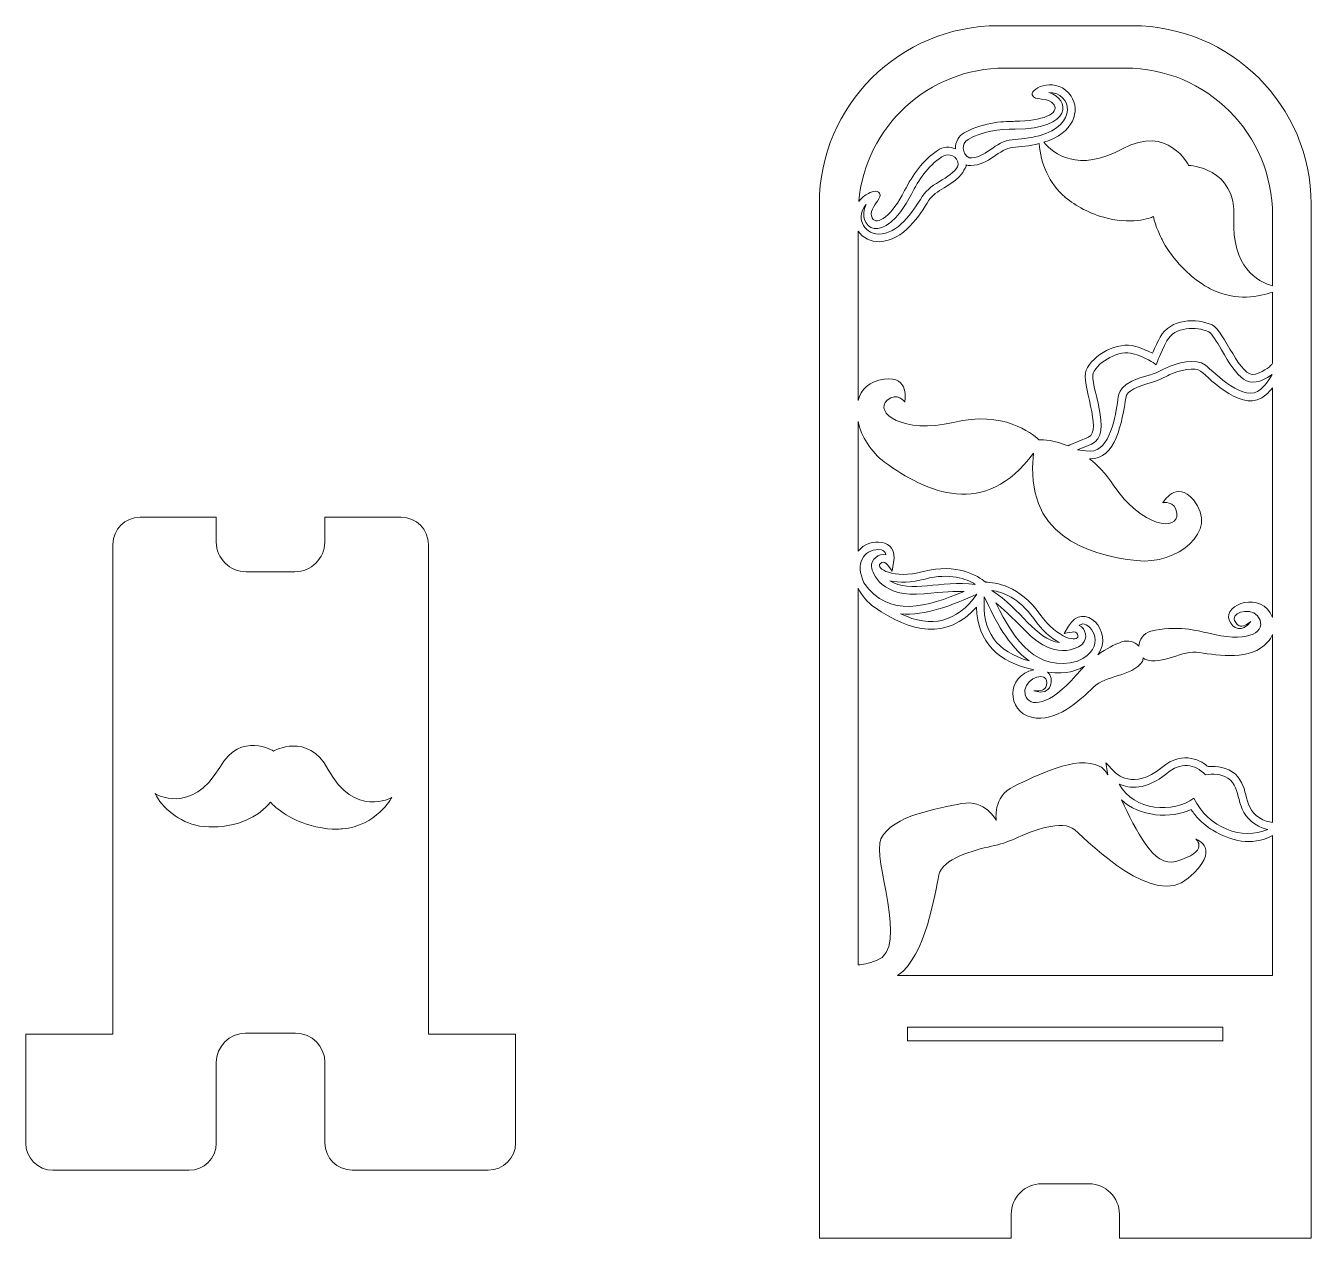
# Model space of a CAD drawing. Header units: inches. Extents: x 97 to 767, y 116 to 748.
import ezdxf

# ---------------------------------------------------------------- set-up
doc = ezdxf.new("R2010")
doc.units = ezdxf.units.IN
doc.header["$MEASUREMENT"] = 0
doc.layers.add('_U+0421_U+043B_U+043E_U+0439 1', color=7, linetype='Continuous')

# ---------------------------------------------------------------- blocks, each defined once
blk = doc.blocks.new('block 2')
at = {"layer": '_U+0421_U+043B_U+043E_U+0439 1', "color": 1, "lineweight": 9, "true_color": 0xff0000}
blk.add_lwpolyline([(721.18, 218.99), (556.78, 218.99), (556.78, 226.09), (721.08, 226.09), (721.08, 218.99), (721.18, 218.99)], dxfattribs=at)
for points, knots in [([(673.88, 747.82), (673.88, 747.82), (604.07, 747.82), (604.07, 747.82), (552.83, 747.82), (510.85, 706.35), (510.85, 655.1), (510.85, 655.1), (510.85, 116.17), (510.85, 116.17), (510.85, 116.17), (610.8, 116.17), (610.8, 116.17), (610.8, 116.17), (610.8, 128.71), (610.8, 128.71), (610.8, 137.46), (617.92, 144.58), (626.66, 144.58), (626.66, 144.58), (651.29, 144.58), (651.29, 144.58), (660.04, 144.58), (667.15, 137.46), (667.15, 128.71), (667.15, 128.71), (667.15, 116.17), (667.15, 116.17), (667.15, 116.17), (767.02, 116.17), (767.02, 116.17), (767.02, 116.17), (767.02, 654.9), (767.02, 654.9), (767.13, 706.23), (725.21, 747.82), (673.88, 747.82)], [0, 0, 0, 0, 1, 1, 1, 2, 2, 2, 3, 3, 3, 4, 4, 4, 5, 5, 5, 6, 6, 6, 7, 7, 7, 8, 8, 8, 9, 9, 9, 10, 10, 10, 11, 11, 11, 12, 12, 12, 12]), ([(607.66, 725.77), (607.66, 725.77), (670.29, 725.77), (670.29, 725.77), (712.71, 725.77), (747.04, 691.4), (746.95, 648.93), (746.95, 648.93), (746.95, 612.28), (746.95, 612.28), (739.21, 614.49), (725.6, 622.02), (726.83, 647.48), (728.12, 674.32), (703.29, 675.02), (703.29, 675.02), (703.29, 675.02), (692.41, 696.64), (668.85, 683.73), (645.61, 670.99), (632.78, 681.16), (627.79, 687.1), (643.56, 691.94), (646.93, 703.62), (641.98, 711.15), (635.16, 721.51), (620.76, 715.84), (621.77, 711.75), (622.63, 708.29), (630.12, 711.25), (633.14, 706.68), (636.09, 702.21), (627.05, 698.02), (612.75, 698.02), (608.42, 697.96), (597.03, 698.05), (586.38, 692.08), (583.46, 690.44), (581.62, 687.39), (581.8, 683.69), (578.78, 685.04), (575.26, 684.75), (572.43, 682.84), (564.45, 677.47), (559.51, 670.15), (555.23, 661.93), (548.75, 649.04), (540.91, 643.15), (538.33, 647.67), (536.78, 650.37), (539.47, 654.16), (541.07, 656.42), (542.24, 658.06), (543.08, 659.25), (542.21, 660.61), (540.97, 662.54), (537.64, 661.15), (535.7, 660.04), (533.94, 659.02), (532.48, 657.74), (531.34, 656.28), (534.92, 695.08), (567.52, 725.77), (607.66, 725.77)], [0, 0, 0, 0, 1, 1, 1, 2, 2, 2, 3, 3, 3, 4, 4, 4, 5, 5, 5, 6, 6, 6, 7, 7, 7, 8, 8, 8, 9, 9, 9, 10, 10, 10, 11, 11, 11, 12, 12, 12, 13, 13, 13, 14, 14, 14, 15, 15, 15, 16, 16, 16, 17, 17, 17, 18, 18, 18, 19, 19, 19, 20, 20, 20, 21, 21, 21, 21]), ([(630.37, 713.03), (642.54, 713.03), (645.79, 696.04), (625.36, 690.53), (625.33, 690.58), (625.31, 690.61), (625.31, 690.61), (625.31, 690.61), (625.31, 690.57), (625.31, 690.51), (620.41, 689.2), (615.26, 688.74), (611.35, 688.41), (602.67, 687.86), (596.86, 678.25), (588.86, 679.05), (585.13, 681.06), (584.59, 686.49), (588.34, 688.59), (595.89, 692.82), (604.36, 694.01), (612.9, 694.01), (642.99, 694.01), (641.54, 709.9), (630.37, 713.03)], [0, 0, 0, 0, 1, 1, 1, 2, 2, 2, 3, 3, 3, 4, 4, 4, 5, 5, 5, 6, 6, 6, 7, 7, 7, 8, 8, 8, 8]), ([(542.04, 635.33), (554.79, 635.62), (563.31, 649.42), (567.92, 656.87), (569.49, 659.56), (572.62, 661.45), (575.93, 663.46), (586.19, 669.69), (585.19, 671.56), (587.53, 674.81), (587.53, 674.81), (587.17, 675.37), (587.17, 675.37), (587.17, 675.39), (587.17, 675.41), (587.17, 675.44), (588.1, 674.96), (588.67, 675), (589.84, 675), (598.86, 675), (604.75, 683.98), (611.64, 684.42), (615.32, 684.73), (620.35, 685.17), (625.38, 686.43), (626.15, 675.86), (630.6, 665.75), (638.83, 658.53), (638.83, 658.53), (638.82, 658.53), (638.82, 658.53), (644.89, 653.83), (651.09, 649.94), (660.79, 647.54), (660.79, 647.54), (660.79, 647.54), (660.79, 647.54), (660.79, 647.54), (660.8, 647.54), (660.8, 647.54), (675.47, 643.92), (684.92, 648.37), (684.92, 648.37), (685.75, 643.4), (688.91, 637.4), (689.37, 636.4), (689.37, 636.4), (689.37, 636.4), (689.37, 636.4), (691.39, 632.53), (694.27, 628.08), (698.35, 623.59), (698.35, 623.58), (698.35, 623.58), (698.35, 623.58), (698.35, 623.58), (698.35, 623.58), (698.35, 623.58), (707.18, 613.86), (714.14, 611.24), (715.14, 610.44), (715.14, 610.44), (715.14, 610.45), (715.14, 610.45), (728.09, 604.07), (740.32, 606.68), (746.95, 609.07), (746.95, 609.07), (746.95, 572.02), (746.95, 572.02), (745.9, 570.51), (743.48, 568.12), (738.04, 566.29), (730.15, 563.63), (721.89, 588.93), (715.43, 591.96), (707.68, 595.6), (693.59, 595.39), (688.38, 585.51), (686.48, 581.89), (685.16, 579.01), (684.38, 577.19), (682.56, 578.15), (679.59, 579.53), (675.58, 580.78), (666.36, 583.64), (653.25, 576.23), (649.82, 568.39), (646.97, 561.86), (658.58, 536.68), (651.04, 533.54), (651.04, 533.54), (641, 529.36), (641, 529.36), (640.77, 529.17), (640.7, 529.12), (640.51, 528.93), (633.42, 531.92), (627.57, 532.21), (625.12, 532.17), (621.54, 535.58), (606.78, 547.48), (580.67, 541.19), (554.43, 534.88), (539.04, 546.41), (546.21, 552.7), (551.39, 557.25), (555.35, 551.81), (555.35, 551.81), (555.35, 551.81), (558.23, 565.59), (544.68, 563.77), (536.83, 562.72), (532.52, 558.32), (531, 552.56), (531, 552.56), (531, 640.78), (531, 640.78), (533.56, 637.16), (537.73, 635.21), (542.04, 635.33)], [0, 0, 0, 0, 1, 1, 1, 2, 2, 2, 3, 3, 3, 4, 4, 4, 5, 5, 5, 6, 6, 6, 7, 7, 7, 8, 8, 8, 9, 9, 9, 10, 10, 10, 11, 11, 11, 12, 12, 12, 13, 13, 13, 14, 14, 14, 15, 15, 15, 16, 16, 16, 17, 17, 17, 18, 18, 18, 19, 19, 19, 20, 20, 20, 21, 21, 21, 22, 22, 22, 23, 23, 23, 24, 24, 24, 25, 25, 25, 26, 26, 26, 27, 27, 27, 28, 28, 28, 29, 29, 29, 30, 30, 30, 31, 31, 31, 32, 32, 32, 33, 33, 33, 34, 34, 34, 35, 35, 35, 36, 36, 36, 37, 37, 37, 38, 38, 38, 39, 39, 39, 40, 40, 40, 40]), ([(558.79, 660.11), (562.68, 667.57), (567.14, 674.45), (574.66, 679.52), (578.26, 681.94), (583.18, 679.79), (583.17, 675.48), (581.79, 669.28), (568.66, 666.06), (564.49, 658.93), (559.21, 650.38), (551.9, 639.32), (541.7, 639.32), (533.43, 639.32), (529.63, 649.11), (535.3, 654.75), (529.42, 643.23), (544.25, 631.16), (558.79, 660.11)], [0, 0, 0, 0, 1, 1, 1, 2, 2, 2, 3, 3, 3, 4, 4, 4, 5, 5, 5, 6, 6, 6, 6]), ([(653.49, 566.78), (656.17, 572.92), (667.21, 579.19), (674.4, 576.95), (681.47, 574.76), (684.54, 572.44), (686.35, 571.22), (687, 572.98), (688.27, 576.71), (691.92, 583.64), (695.83, 591.06), (707.26, 591.37), (713.73, 588.34), (715.34, 587.58), (718, 583.01), (720.35, 578.98), (728.63, 564.75), (733.99, 556.86), (746.7, 566.16), (745.69, 564), (743.9, 561.39), (740.76, 558.47), (732.36, 550.67), (717.11, 566.91), (711.99, 571.05), (707.3, 574.84), (696.72, 572.24), (691.3, 569.5), (689.28, 568.47), (685.52, 566.55), (683.37, 566.01), (666.61, 561.78), (666.87, 556.39), (666.36, 553), (665.16, 544.91), (662.36, 525.97), (651.93, 526.26), (648.7, 526.35), (646.66, 526.6), (645.37, 526.85), (645.37, 526.85), (652.58, 529.85), (652.58, 529.85), (664.48, 534.8), (651.24, 561.64), (653.49, 566.78)], [0, 0, 0, 0, 1, 1, 1, 2, 2, 2, 3, 3, 3, 4, 4, 4, 5, 5, 5, 6, 6, 6, 7, 7, 7, 8, 8, 8, 9, 9, 9, 10, 10, 10, 11, 11, 11, 12, 12, 12, 13, 13, 13, 14, 14, 14, 15, 15, 15, 15]), ([(531.01, 541.71), (532.71, 533.87), (537.71, 525.72), (544.83, 520.49), (566.43, 504.64), (597.24, 490.68), (622.36, 525.09), (617.53, 482.76), (649.64, 472.15), (676.27, 469.17), (696.8, 466.88), (719.61, 484.15), (705.7, 500.9), (696.97, 511.42), (689.75, 499.34), (689.75, 499.34), (689.75, 499.34), (696.35, 500.66), (697.08, 493.8), (698.09, 484.31), (678.95, 486.26), (663.94, 508.68), (660, 514.55), (655.8, 518.96), (651.64, 522.27), (665.56, 521.86), (668.32, 541.01), (670.68, 554.73), (671.12, 557.28), (676.36, 560.11), (684.35, 562.13), (686.94, 562.78), (690.81, 564.76), (693.12, 565.94), (698.34, 568.61), (706.94, 569.99), (709.47, 567.94), (714.7, 563.71), (732.16, 545.03), (743.48, 555.54), (744.84, 556.81), (745.98, 558.04), (746.95, 559.22), (746.95, 559.22), (746.95, 439.56), (746.95, 439.56), (741.53, 453.73), (721.1, 446.53), (724.34, 438.1), (726.15, 433.6), (731.22, 431.37), (735.55, 437.41), (733.97, 436.03), (731.32, 434.46), (729.41, 435.34), (728.14, 435.9), (727.05, 437.91), (726.91, 438.89), (726.36, 442.9), (737.95, 445.42), (740.43, 438.22), (742.87, 431.2), (733.08, 426.32), (712.99, 431.48), (708.56, 432.54), (696.42, 435.81), (683.53, 432.37), (679.68, 431.34), (677.45, 428.05), (677.29, 424.62), (675.14, 426.92), (671.74, 428.03), (668.31, 426.81), (664.4, 425.41), (660.23, 423.24), (655.97, 420.12), (664.89, 432.43), (648.29, 448.53), (640.61, 434.96), (640.61, 434.96), (638.47, 431.16), (638.47, 431.16), (642.75, 432.02), (645.17, 433.1), (645.58, 429.96), (646.03, 426.47), (635.03, 428.11), (625.79, 441.26), (615.24, 456.28), (602.39, 457.91), (597.49, 457.93), (597.49, 457.93), (597.53, 458.28), (597.53, 458.28), (597.53, 458.28), (597.33, 457.99), (597.33, 457.99), (593.57, 461.13), (582.69, 468.16), (564.94, 463.47), (549.29, 459.33), (539.98, 465.22), (542.53, 467.57), (544.94, 469.78), (546.18, 467.11), (548.73, 463.76), (548.73, 463.76), (549.56, 468.19), (549.56, 468.19), (551.96, 481.13), (536.84, 481.3), (531.01, 474.14), (531.01, 474.14), (531.01, 541.71), (531.01, 541.71), (531.01, 541.71), (531.01, 541.71), (531.01, 541.71)], [0, 0, 0, 0, 1, 1, 1, 2, 2, 2, 3, 3, 3, 4, 4, 4, 5, 5, 5, 6, 6, 6, 7, 7, 7, 8, 8, 8, 9, 9, 9, 10, 10, 10, 11, 11, 11, 12, 12, 12, 13, 13, 13, 14, 14, 14, 15, 15, 15, 16, 16, 16, 17, 17, 17, 18, 18, 18, 19, 19, 19, 20, 20, 20, 21, 21, 21, 22, 22, 22, 23, 23, 23, 24, 24, 24, 25, 25, 25, 26, 26, 26, 27, 27, 27, 28, 28, 28, 29, 29, 29, 30, 30, 30, 31, 31, 31, 32, 32, 32, 33, 33, 33, 34, 34, 34, 35, 35, 35, 36, 36, 36, 37, 37, 37, 38, 38, 38, 39, 39, 39, 39]), ([(307.2, 222.58), (307.2, 222.58), (307.2, 477.58), (307.2, 477.58), (307.2, 485.38), (300.9, 491.78), (293, 491.78), (275.98, 491.78), (270.34, 491.78), (253.16, 491.78), (253.16, 491.78), (253.16, 478.88), (253.16, 478.88), (253.16, 470.32), (246.22, 463.38), (237.66, 463.38), (237.66, 463.38), (212.2, 463.38), (212.2, 463.38), (203.64, 463.38), (196.7, 470.32), (196.7, 478.88), (196.7, 478.88), (196.7, 491.78), (196.7, 491.78), (196.7, 491.78), (157, 491.78), (157, 491.78), (149.2, 491.78), (142.8, 485.48), (142.8, 477.58), (142.8, 477.58), (142.8, 222.48), (142.8, 222.48), (142.8, 222.48), (97.4, 222.48), (97.4, 222.48), (97.4, 222.48), (97.4, 165.78), (97.4, 165.78), (97.4, 157.98), (103.7, 151.58), (111.6, 151.58), (111.6, 151.58), (182.5, 151.58), (182.5, 151.58), (190.3, 151.58), (196.7, 157.88), (196.7, 165.78), (196.7, 165.78), (196.7, 207.7), (196.7, 207.7), (196.7, 216.14), (203.54, 222.98), (211.98, 222.98), (211.98, 222.98), (238.01, 222.98), (238.01, 222.98), (246.46, 222.98), (253.3, 216.14), (253.3, 207.7), (253.3, 207.7), (253.3, 165.88), (253.3, 165.88), (253.3, 158.08), (259.6, 151.68), (267.5, 151.68), (267.5, 151.68), (338.4, 151.68), (338.4, 151.68), (346.2, 151.68), (352.6, 157.98), (352.6, 165.88), (352.6, 165.88), (352.6, 222.58), (352.6, 222.58), (352.6, 222.58), (307.2, 222.58), (307.2, 222.58)], [0, 0, 0, 0, 1, 1, 1, 2, 2, 2, 3, 3, 3, 4, 4, 4, 5, 5, 5, 6, 6, 6, 7, 7, 7, 8, 8, 8, 9, 9, 9, 10, 10, 10, 11, 11, 11, 12, 12, 12, 13, 13, 13, 14, 14, 14, 15, 15, 15, 16, 16, 16, 17, 17, 17, 18, 18, 18, 19, 19, 19, 20, 20, 20, 21, 21, 21, 22, 22, 22, 23, 23, 23, 24, 24, 24, 25, 25, 25, 26, 26, 26, 26]), ([(538.06, 465.99), (538.06, 465.99), (538.05, 465.99), (538.05, 465.99), (538.49, 462.35), (543.33, 449.62), (565.48, 451.95), (575.3, 452.98), (581.91, 453.2), (586.22, 453.16), (567.29, 445.11), (547.13, 438.81), (534.08, 457.59), (529.41, 467.64), (533.68, 474.9), (541.8, 474.9), (544.01, 474.9), (545.07, 473.98), (545.52, 472.2), (541.84, 473.12), (537.52, 469.79), (538.06, 465.99)], [0, 0, 0, 0, 1, 1, 1, 2, 2, 2, 3, 3, 3, 4, 4, 4, 5, 5, 5, 6, 6, 6, 7, 7, 7, 7]), ([(547.59, 458.72), (552.37, 457.63), (558.68, 457.67), (565.96, 459.6), (578.8, 462.99), (587.49, 459.67), (592.1, 456.83), (574.09, 459.02), (558.24, 451.92), (547.59, 458.72)], [0, 0, 0, 0, 1, 1, 1, 2, 2, 2, 3, 3, 3, 3]), ([(740.12, 335.19), (730.37, 341.72), (735.61, 352.62), (725.91, 359.13), (721.18, 362.3), (715.62, 362.1), (713.33, 361.85), (710.54, 364.29), (700.92, 371.12), (689.25, 361.39), (674.48, 349.08), (664.98, 358.68), (664.59, 359.08), (664.59, 359.08), (660.12, 363.85), (660.12, 363.85), (660.12, 363.85), (661.11, 357.67), (661.11, 357.67), (659.67, 359.77), (658.27, 361.31), (656.9, 362.02), (644.87, 368.27), (623.51, 356.86), (612.23, 351.6), (600.95, 346.34), (603.02, 333.79), (603.02, 333.79), (603.02, 333.79), (597.2, 345.1), (585.01, 342.59), (572.82, 340.09), (548.87, 336.51), (542.94, 324.32), (537.96, 314.06), (558.23, 267.34), (540.66, 260.85), (536.36, 259.26), (533.25, 258.64), (531, 258.6), (531, 258.6), (531, 454.81), (531, 454.81), (533, 450.94), (535.96, 447.39), (539.57, 444.86), (558.49, 431.62), (577.4, 427.8), (592.64, 444.89), (593.16, 426.43), (604.41, 416.22), (622.52, 412.28), (608.17, 409.46), (608.27, 390.62), (621.43, 387.57), (634.16, 384.62), (646.35, 396.22), (653.72, 403.32), (660.07, 409.74), (673.36, 408.38), (679.19, 416.66), (679.19, 416.66), (679.19, 416.66), (679.19, 416.66), (679.38, 417.33), (679.47, 417.97), (679.5, 418.61), (679.75, 418.34), (680.02, 418.08), (680.32, 417.84), (689.82, 414.33), (699.99, 423), (708.87, 421.32), (718.96, 419.65), (735.58, 417.02), (744.39, 426.67), (745.56, 427.95), (746.39, 429.34), (746.95, 430.76), (746.95, 430.76), (746.95, 332.82), (746.95, 332.82), (744.97, 333.01), (742.48, 333.61), (740.12, 335.19)], [0, 0, 0, 0, 1, 1, 1, 2, 2, 2, 3, 3, 3, 4, 4, 4, 5, 5, 5, 6, 6, 6, 7, 7, 7, 8, 8, 8, 9, 9, 9, 10, 10, 10, 11, 11, 11, 12, 12, 12, 13, 13, 13, 14, 14, 14, 15, 15, 15, 16, 16, 16, 17, 17, 17, 18, 18, 18, 19, 19, 19, 20, 20, 20, 21, 21, 21, 22, 22, 22, 23, 23, 23, 24, 24, 24, 25, 25, 25, 26, 26, 26, 27, 27, 27, 28, 28, 28, 28]), ([(592.94, 451.7), (582.54, 437.05), (569.42, 433.81), (553.16, 441.47), (566.05, 440.16), (580.35, 446.19), (592.94, 451.7)], [0, 0, 0, 0, 1, 1, 1, 2, 2, 2, 2]), ([(596.8, 450.31), (602.39, 438.4), (609.31, 424.46), (620.1, 416.99), (603.46, 421.59), (595.29, 432.21), (596.8, 450.31)], [0, 0, 0, 0, 1, 1, 1, 2, 2, 2, 2]), ([(600.74, 453.69), (606.1, 452.91), (614.89, 449.82), (622.52, 438.96), (626.84, 432.81), (631.62, 428.73), (635.97, 426.47), (623.42, 428.21), (615.91, 443.83), (600.74, 453.69)], [0, 0, 0, 0, 1, 1, 1, 2, 2, 2, 3, 3, 3, 3]), ([(646.28, 435.43), (646.84, 435.83), (647.46, 436.14), (648.1, 436.2), (652.3, 436.6), (661.47, 424.07), (645.39, 416.79), (624.19, 411.22), (612.99, 426.5), (602.75, 447.21), (606.09, 444.49), (611.05, 440.02), (618.03, 432.77), (635.55, 414.57), (647.93, 425.73), (648.05, 425.84), (648.05, 425.84), (648, 425.9), (648, 425.9), (650.83, 428.45), (649.69, 433.76), (646.28, 435.43)], [0, 0, 0, 0, 1, 1, 1, 2, 2, 2, 3, 3, 3, 4, 4, 4, 5, 5, 5, 6, 6, 6, 7, 7, 7, 7]), ([(628.89, 407.55), (629.33, 406.67), (629.57, 404.39), (628.84, 403.21), (627.77, 401.4), (624.7, 401.18), (622.62, 401.43), (632.12, 398.01), (633.53, 408.04), (629.73, 411.07), (641.02, 409.66), (644.42, 412.36), (646.94, 413.05), (646.94, 413.05), (646.93, 413.09), (646.93, 413.09), (647.65, 413.42), (648.35, 413.78), (649.03, 414.16), (647.49, 412.69), (647.53, 412.67), (644.55, 409.35), (630.94, 393.7), (620.11, 392.16), (618.13, 399.32), (616.09, 406.66), (627.07, 411.16), (628.89, 407.55)], [0, 0, 0, 0, 1, 1, 1, 2, 2, 2, 3, 3, 3, 4, 4, 4, 5, 5, 5, 6, 6, 6, 7, 7, 7, 8, 8, 8, 9, 9, 9, 9]), ([(262.35, 329.42), (262.35, 329.42), (262.35, 329.41), (262.35, 329.41), (261.35, 329.53), (255.21, 328.46), (244.9, 331.55), (244.9, 331.55), (244.9, 331.55), (244.9, 331.55), (244.9, 331.55), (244.9, 331.55), (244.9, 331.55), (240.11, 332.99), (236.17, 334.9), (233.1, 336.78), (233.1, 336.78), (233.1, 336.78), (233.1, 336.78), (228.72, 339.54), (226.04, 341.96), (224.86, 343.34), (224.86, 343.34), (220.08, 336.17), (208.17, 332.49), (208.17, 332.49), (208.17, 332.49), (208.17, 332.49), (208.17, 332.49), (208.17, 332.49), (208.17, 332.49), (200.61, 330.15), (194.37, 330.11), (187.96, 330.89), (187.96, 330.89), (187.97, 330.9), (187.97, 330.9), (177.16, 332.84), (168.32, 340.69), (164.76, 347.81), (164.76, 347.81), (183.75, 336.22), (198.45, 361.48), (209.6, 380.63), (226.49, 369.99), (226.49, 369.99), (226.49, 369.99), (244.33, 380.06), (254.85, 360.55), (268.71, 334.82), (288.07, 345.78), (288.07, 345.78), (288.07, 345.78), (280, 330.92), (262.35, 329.42)], [0, 0, 0, 0, 1, 1, 1, 2, 2, 2, 3, 3, 3, 4, 4, 4, 5, 5, 5, 6, 6, 6, 7, 7, 7, 8, 8, 8, 9, 9, 9, 10, 10, 10, 11, 11, 11, 12, 12, 12, 13, 13, 13, 14, 14, 14, 15, 15, 15, 16, 16, 16, 17, 17, 17, 18, 18, 18, 18]), ([(705.96, 345.4), (695.5, 337.67), (674.61, 338.48), (667.05, 352.8), (672.3, 350.48), (681.05, 349.34), (691.81, 358.32), (699.06, 364.36), (706.56, 363.46), (711.94, 357.55), (716.01, 358.36), (720.31, 358.07), (723.68, 355.81), (731.59, 350.5), (726.63, 339.41), (737.89, 331.87), (740.09, 330.39), (742.37, 329.59), (744.41, 329.17), (731.32, 323.26), (713.46, 329.89), (705.96, 345.4)], [0, 0, 0, 0, 1, 1, 1, 2, 2, 2, 3, 3, 3, 4, 4, 4, 5, 5, 5, 6, 6, 6, 7, 7, 7, 7]), ([(551.6, 253.01), (566.5, 263.21), (571.05, 295.9), (573.12, 305.55), (574.89, 313.83), (591.19, 318.41), (600.55, 320.37), (604.85, 321.27), (609.03, 322.65), (613.02, 324.49), (621.7, 328.5), (637.51, 334.55), (643.87, 328.96), (652.86, 321.07), (684.94, 288.22), (703.05, 303.72), (721.16, 319.22), (707.05, 324.06), (707.05, 324.06), (707.05, 324.06), (714.58, 317.72), (696.59, 312.45), (684.87, 309.01), (675.86, 328.9), (668.2, 344.61), (677.3, 335.7), (694.34, 334.45), (704.49, 339.62), (705.26, 338.41), (706.46, 336.74), (708.13, 334.93), (708.13, 334.93), (708.13, 334.93), (708.13, 334.93), (708.14, 334.92), (708.14, 334.91), (708.15, 334.91), (708.15, 334.91), (708.15, 334.91), (708.15, 334.91), (710.44, 332.49), (712.97, 330.45), (715.76, 328.69), (715.76, 328.69), (715.76, 328.69), (715.76, 328.69), (715.76, 328.69), (715.77, 328.69), (715.77, 328.69), (725.8, 323.12), (735.31, 320.19), (746.95, 325.91), (746.95, 325.91), (746.95, 253.01), (746.95, 253.01), (746.95, 253.01), (551.6, 253.01), (551.6, 253.01)], [0, 0, 0, 0, 1, 1, 1, 2, 2, 2, 3, 3, 3, 4, 4, 4, 5, 5, 5, 6, 6, 6, 7, 7, 7, 8, 8, 8, 9, 9, 9, 10, 10, 10, 11, 11, 11, 12, 12, 12, 13, 13, 13, 14, 14, 14, 15, 15, 15, 16, 16, 16, 17, 17, 17, 18, 18, 18, 19, 19, 19, 19])]:
    blk.add_open_spline(points, degree=3, knots=knots, dxfattribs=at)

msp = doc.modelspace()

# ---------------------------------------------------------------- block references
at = {"layer": '_U+0421_U+043B_U+043E_U+0439 1'}
msp.add_blockref('block 2', (0, 0), dxfattribs=at)

doc.saveas('drawing.dxf')
